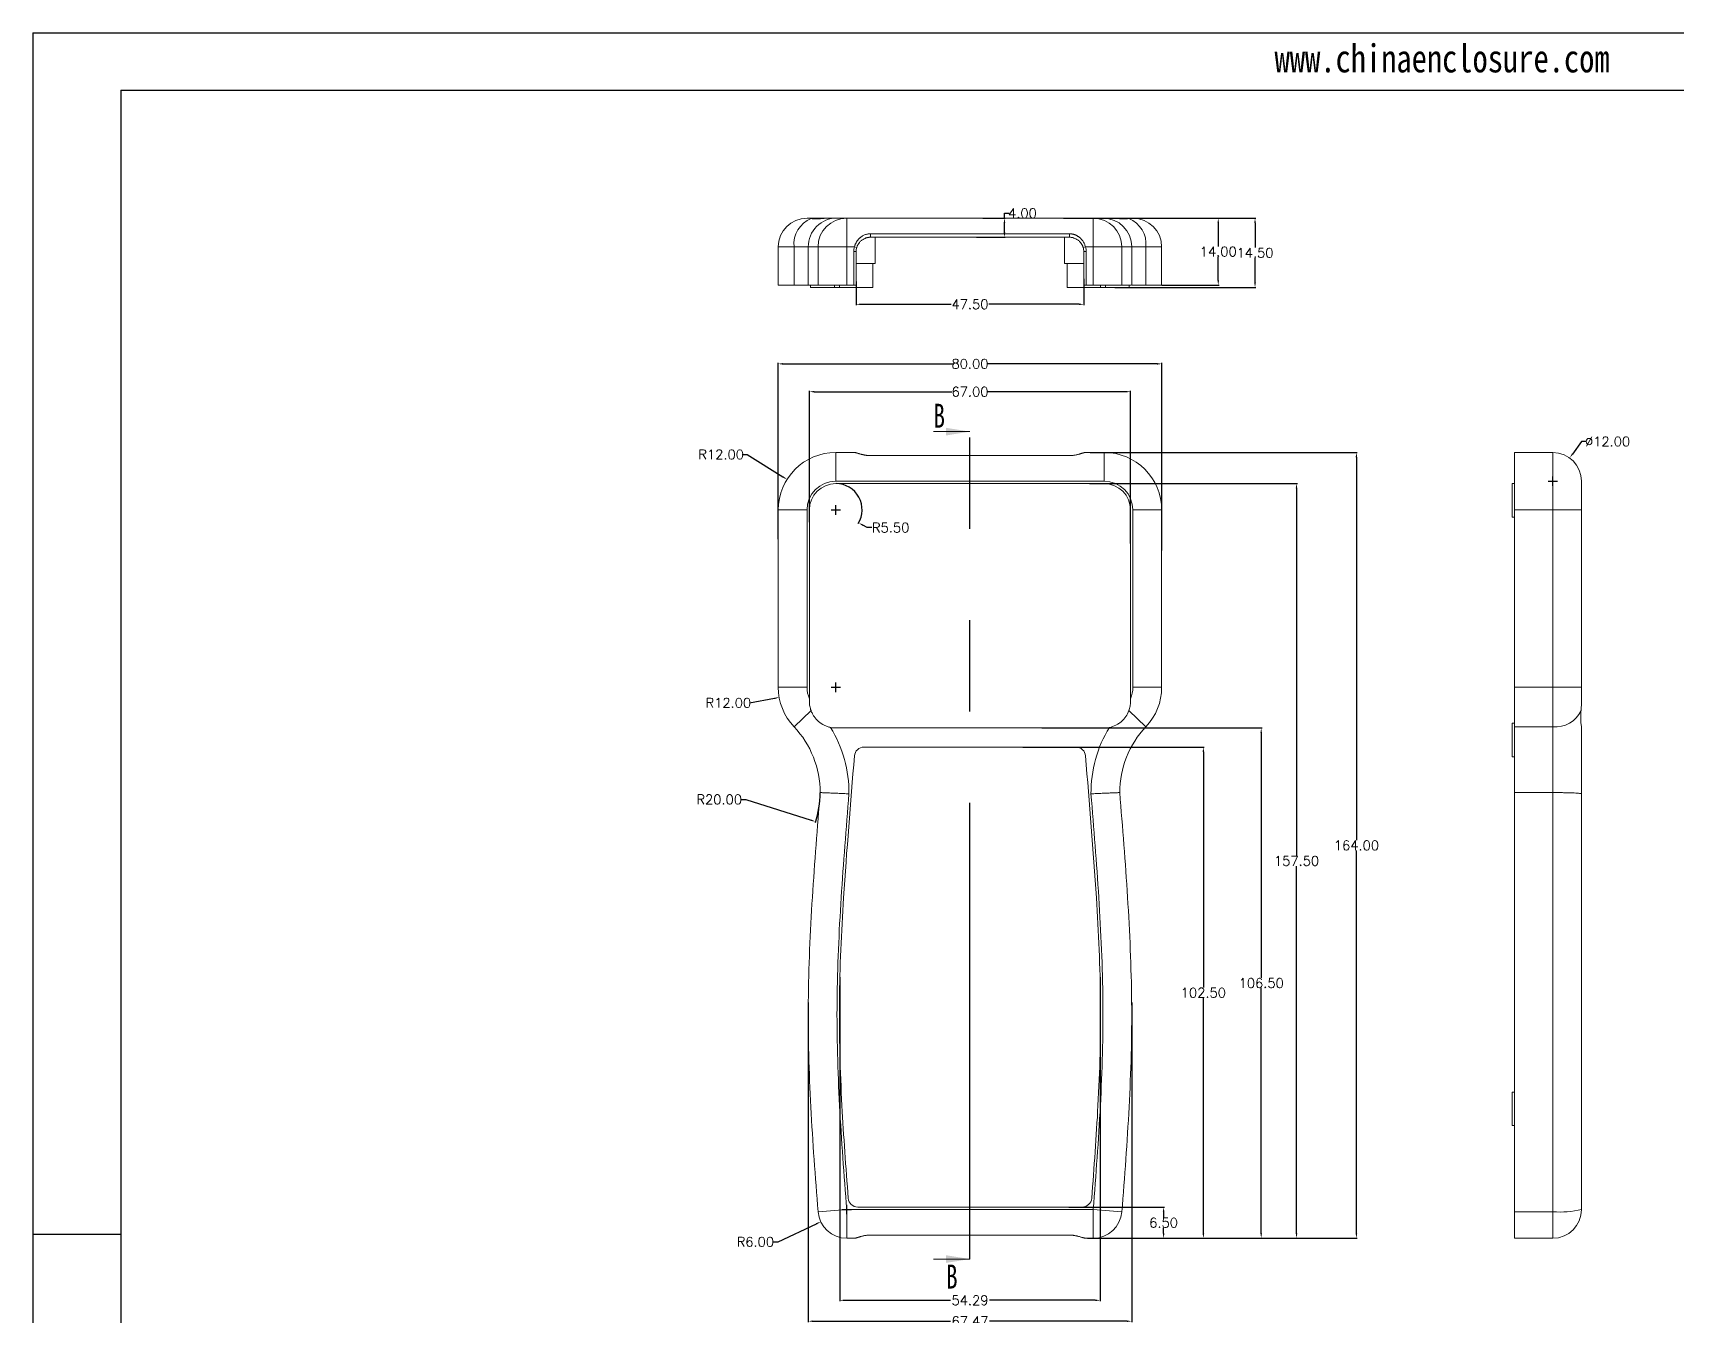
# Model space of a CAD drawing. Header units: inches. Extents: x 1209 to 3085, y 1126 to 1627.
# Drawn here: x 1209.4 to 1552.3, y 1359.7 to 1627.3 of the extents above; entities that cross this region are included whole.
import ezdxf

# ---------------------------------------------------------------- set-up
doc = ezdxf.new("R2010")
doc.units = ezdxf.units.IN
doc.header["$LTSCALE"] = 15
doc.linetypes.add('PHANTOM', pattern=[12.7, 6.35, -1.27, 1.27, -1.27, 1.27, -1.27])
doc.layers.add('文字', color=81, linetype='Continuous')
doc.styles.add('SLDTEXTSTYLE6', font='TXT', dxfattribs={"width": 0.7})
doc.styles.get("Standard").update_dxf_attribs({"font": 'txt', "bigfont": 'gbcbig.shx'})
doc.styles.add('宋体', font='', dxfattribs={"width": 0.8, "height": 3.5})
doc.styles.get('宋体').set_extended_font_data('SimSun')
doc.dimstyles.new('2.5', dxfattribs={"dimtxt": 2, "dimasz": 1, "dimexe": 0.18, "dimexo": 0.0625, "dimgap": 0.09, "dimtad": 0, "dimtih": 1, "dimtoh": 1, "dimzin": 0, "dimdsep": 46, "dimtxsty": 'Standard', "dimcen": 1, "dimadec": 0, "dimazin": 2, "dimtfac": 1, "dimtofl": 0, "dimtmove": 0, "dimatfit": 3, "dimfxl": 1, "dimtolj": 1, "dimtzin": 0, "dimarcsym": 0})

# ---------------------------------------------------------------- blocks, each defined once
blk = doc.blocks.new('*D188')
at = {"color": 0, "lineweight": -2, "transparency": 16777216}
for p, q in [((1364.9, 1521.62), (1364.9, 1558.4)), ((1365.9, 1558.22), (1401.31, 1558.22)), ((1443.9, 1558.22), (1408.49, 1558.22)), ((1444.9, 1519.3), (1444.9, 1558.4))]:
    blk.add_line(p, q, dxfattribs=at)
at = {"color": 0, "transparency": 16777216}
for points in [[(1365.9, 1558.39), (1365.9, 1558.05), (1364.9, 1558.22)], [(1443.9, 1558.39), (1443.9, 1558.05), (1444.9, 1558.22)]]:
    blk.add_solid(points, dxfattribs=at)
at = {"layer": 'Defpoints', "color": 0, "transparency": 16777216}
for p in [(1444.9, 1558.22), (1364.9, 1521.56), (1444.9, 1519.24)]:
    blk.add_point(p, dxfattribs=at)
at = {"color": 0, "transparency": 16777216, "insert": (1404.9, 1558.22), "char_height": 2, "attachment_point": 5}
blk.add_mtext('\\A1;80.00', dxfattribs=at)
blk = doc.blocks.new('*D189')
at = {"color": 0, "lineweight": -2, "transparency": 16777216}
for p, q in [((1371.4, 1525.19), (1371.4, 1552.59)), ((1372.4, 1552.41), (1401.14, 1552.41)), ((1437.4, 1552.41), (1408.65, 1552.41)), ((1438.4, 1520.75), (1438.4, 1552.59))]:
    blk.add_line(p, q, dxfattribs=at)
at = {"color": 0, "transparency": 16777216}
for points in [[(1372.4, 1552.58), (1372.4, 1552.24), (1371.4, 1552.41)], [(1437.4, 1552.58), (1437.4, 1552.24), (1438.4, 1552.41)]]:
    blk.add_solid(points, dxfattribs=at)
at = {"layer": 'Defpoints', "color": 0, "transparency": 16777216}
for p in [(1438.4, 1552.41), (1371.4, 1525.13), (1438.4, 1520.68)]:
    blk.add_point(p, dxfattribs=at)
at = {"color": 0, "transparency": 16777216, "insert": (1404.9, 1552.41), "char_height": 2, "attachment_point": 5}
blk.add_mtext('\\A1;67.00', dxfattribs=at)
blk = doc.blocks.new('*D190')
at = {"color": 0, "lineweight": -2, "transparency": 16777216}
for p, q in [((1371.16, 1424.95), (1371.16, 1358.24)), ((1438.64, 1424.95), (1438.64, 1358.24)), ((1372.16, 1358.42), (1400.81, 1358.42)), ((1437.64, 1358.42), (1408.99, 1358.42))]:
    blk.add_line(p, q, dxfattribs=at)
at = {"color": 0, "transparency": 16777216}
for points in [[(1372.16, 1358.58), (1372.16, 1358.25), (1371.16, 1358.42)], [(1437.64, 1358.58), (1437.64, 1358.25), (1438.64, 1358.42)]]:
    blk.add_solid(points, dxfattribs=at)
at = {"layer": 'Defpoints', "color": 0, "transparency": 16777216}
for p in [(1371.16, 1425.01), (1438.64, 1425.01), (1438.64, 1358.42)]:
    blk.add_point(p, dxfattribs=at)
at = {"color": 0, "transparency": 16777216, "insert": (1404.9, 1358.42), "char_height": 2, "attachment_point": 5}
blk.add_mtext('\\A1;67.47', dxfattribs=at)
blk = doc.blocks.new('*D191')
at = {"color": 0, "lineweight": -2, "transparency": 16777216}
for p, q in [((1377.76, 1430.19), (1377.76, 1362.6)), ((1432.04, 1430.19), (1432.04, 1362.6)), ((1378.76, 1362.78), (1400.81, 1362.78)), ((1431.04, 1362.78), (1408.99, 1362.78))]:
    blk.add_line(p, q, dxfattribs=at)
at = {"color": 0, "transparency": 16777216}
for points in [[(1378.76, 1362.95), (1378.76, 1362.61), (1377.76, 1362.78)], [(1431.04, 1362.95), (1431.04, 1362.61), (1432.04, 1362.78)]]:
    blk.add_solid(points, dxfattribs=at)
at = {"layer": 'Defpoints', "color": 0, "transparency": 16777216}
for p in [(1377.76, 1430.25), (1432.04, 1430.25), (1432.04, 1362.78)]:
    blk.add_point(p, dxfattribs=at)
at = {"color": 0, "transparency": 16777216, "insert": (1404.9, 1362.78), "char_height": 2, "attachment_point": 5}
blk.add_mtext('\\A1;54.29', dxfattribs=at)
blk = doc.blocks.new('*D192')
at = {"color": 0, "lineweight": -2, "transparency": 16777216}
for p, q in [((1425.53, 1382.23), (1445.48, 1382.23)), ((1445.3, 1381.23), (1445.3, 1380.07)), ((1429.87, 1375.73), (1445.48, 1375.73)), ((1445.3, 1376.73), (1445.3, 1377.89))]:
    blk.add_line(p, q, dxfattribs=at)
at = {"color": 0, "transparency": 16777216}
for points in [[(1445.13, 1381.23), (1445.47, 1381.23), (1445.3, 1382.23)], [(1445.13, 1376.73), (1445.47, 1376.73), (1445.3, 1375.73)]]:
    blk.add_solid(points, dxfattribs=at)
at = {"layer": 'Defpoints', "color": 0, "transparency": 16777216}
for p in [(1425.47, 1382.23), (1445.3, 1382.23), (1429.81, 1375.73)]:
    blk.add_point(p, dxfattribs=at)
at = {"color": 0, "transparency": 16777216, "insert": (1445.3, 1378.98), "char_height": 2, "attachment_point": 5}
blk.add_mtext('\\A1;6.50', dxfattribs=at)
blk = doc.blocks.new('*D193')
at = {"color": 0, "lineweight": -2, "transparency": 16777216}
for p, q in [((1415.92, 1478.23), (1453.78, 1478.23)), ((1453.6, 1477.23), (1453.6, 1428.07)), ((1453.6, 1376.73), (1453.6, 1425.89)), ((1429.4, 1375.73), (1453.78, 1375.73))]:
    blk.add_line(p, q, dxfattribs=at)
at = {"color": 0, "transparency": 16777216}
for points in [[(1453.44, 1477.23), (1453.77, 1477.23), (1453.6, 1478.23)], [(1453.44, 1376.73), (1453.77, 1376.73), (1453.6, 1375.73)]]:
    blk.add_solid(points, dxfattribs=at)
at = {"layer": 'Defpoints', "color": 0, "transparency": 16777216}
for p in [(1415.85, 1478.23), (1453.6, 1478.23), (1429.33, 1375.73)]:
    blk.add_point(p, dxfattribs=at)
at = {"color": 0, "transparency": 16777216, "insert": (1453.6, 1426.98), "char_height": 2, "attachment_point": 5}
blk.add_mtext('\\A1;102.50', dxfattribs=at)
blk = doc.blocks.new('*D194')
at = {"color": 0, "lineweight": -2, "transparency": 16777216}
for p, q in [((1419.89, 1482.23), (1465.85, 1482.23)), ((1465.67, 1481.23), (1465.67, 1430.07)), ((1465.67, 1376.73), (1465.67, 1427.89)), ((1429.93, 1375.73), (1465.85, 1375.73))]:
    blk.add_line(p, q, dxfattribs=at)
at = {"color": 0, "transparency": 16777216}
for points in [[(1465.5, 1481.23), (1465.83, 1481.23), (1465.67, 1482.23)], [(1465.5, 1376.73), (1465.83, 1376.73), (1465.67, 1375.73)]]:
    blk.add_solid(points, dxfattribs=at)
at = {"layer": 'Defpoints', "color": 0, "transparency": 16777216}
for p in [(1419.82, 1482.23), (1465.67, 1482.23), (1429.87, 1375.73)]:
    blk.add_point(p, dxfattribs=at)
at = {"color": 0, "transparency": 16777216, "insert": (1465.67, 1428.98), "char_height": 2, "attachment_point": 5}
blk.add_mtext('\\A1;106.50', dxfattribs=at)
blk = doc.blocks.new('*D195')
at = {"color": 0, "lineweight": -2, "transparency": 16777216}
for p, q in [((1429.87, 1533.23), (1473.22, 1533.23)), ((1473.04, 1532.23), (1473.04, 1455.57)), ((1473.04, 1376.73), (1473.04, 1453.39)), ((1429.87, 1375.73), (1473.22, 1375.73))]:
    blk.add_line(p, q, dxfattribs=at)
at = {"color": 0, "transparency": 16777216}
for points in [[(1472.87, 1532.23), (1473.2, 1532.23), (1473.04, 1533.23)], [(1472.87, 1376.73), (1473.2, 1376.73), (1473.04, 1375.73)]]:
    blk.add_solid(points, dxfattribs=at)
at = {"layer": 'Defpoints', "color": 0, "transparency": 16777216}
for p in [(1429.81, 1533.23), (1473.04, 1533.23), (1429.81, 1375.73)]:
    blk.add_point(p, dxfattribs=at)
at = {"color": 0, "transparency": 16777216, "insert": (1473.04, 1454.48), "char_height": 2, "attachment_point": 5}
blk.add_mtext('\\A1;157.50', dxfattribs=at)
blk = doc.blocks.new('*D196')
at = {"color": 0, "lineweight": -2, "transparency": 16777216}
for p, q in [((1429.99, 1539.73), (1485.72, 1539.73)), ((1485.54, 1538.73), (1485.54, 1458.82)), ((1485.54, 1376.73), (1485.54, 1456.64)), ((1429.99, 1375.73), (1485.72, 1375.73))]:
    blk.add_line(p, q, dxfattribs=at)
at = {"color": 0, "transparency": 16777216}
for points in [[(1485.37, 1538.73), (1485.7, 1538.73), (1485.54, 1539.73)], [(1485.37, 1376.73), (1485.7, 1376.73), (1485.54, 1375.73)]]:
    blk.add_solid(points, dxfattribs=at)
at = {"layer": 'Defpoints', "color": 0, "transparency": 16777216}
for p in [(1429.93, 1539.73), (1485.54, 1539.73), (1429.93, 1375.73)]:
    blk.add_point(p, dxfattribs=at)
at = {"color": 0, "transparency": 16777216, "insert": (1485.54, 1457.73), "char_height": 2, "attachment_point": 5}
blk.add_mtext('\\A1;164.00', dxfattribs=at)
blk = doc.blocks.new('*D197')
at = {"color": 0, "lineweight": -2, "transparency": 16777216}
for p, q in [((1532.52, 1542.01), (1530.63, 1539.4)), ((1533.52, 1542.01), (1532.52, 1542.01)), ((1525.52, 1533.73), (1527.52, 1533.73)), ((1526.52, 1532.73), (1526.52, 1534.73))]:
    blk.add_line(p, q, dxfattribs=at)
at = {"color": 0, "transparency": 16777216}
blk.add_solid([(1530.49, 1539.5), (1530.76, 1539.3), (1530.04, 1538.59)], dxfattribs=at)
at = {"layer": 'Defpoints', "color": 0, "transparency": 16777216}
for p in [(1530.04, 1538.59), (1523, 1528.87)]:
    blk.add_point(p, dxfattribs=at)
at = {"color": 0, "transparency": 16777216, "insert": (1537.94, 1542.01), "char_height": 2, "attachment_point": 5}
blk.add_mtext('\\A1;∅12.00', dxfattribs=at)
blk = doc.blocks.new('*D198')
at = {"color": 0, "lineweight": -2, "transparency": 16777216}
for p, q in [((1357.39, 1539.31), (1358.39, 1539.31)), ((1358.39, 1539.31), (1365.88, 1534.63)), ((1375.9, 1527.73), (1377.9, 1527.73)), ((1376.9, 1526.73), (1376.9, 1528.73))]:
    blk.add_line(p, q, dxfattribs=at)
at = {"color": 0, "transparency": 16777216}
blk.add_solid([(1365.97, 1534.77), (1365.79, 1534.49), (1366.73, 1534.1)], dxfattribs=at)
at = {"layer": 'Defpoints', "color": 0, "transparency": 16777216}
for p in [(1366.73, 1534.1), (1376.9, 1527.73)]:
    blk.add_point(p, dxfattribs=at)
at = {"color": 0, "transparency": 16777216, "insert": (1352.97, 1539.31), "char_height": 2, "attachment_point": 5}
blk.add_mtext('\\A1;R12.00', dxfattribs=at)
blk = doc.blocks.new('*D199')
at = {"color": 0, "lineweight": -2, "transparency": 16777216}
for p, q in [((1376.9, 1489.73), (1376.9, 1491.73)), ((1358.91, 1487.48), (1364.11, 1488.42)), ((1375.9, 1490.73), (1377.9, 1490.73))]:
    blk.add_line(p, q, dxfattribs=at)
at = {"color": 0, "transparency": 16777216}
blk.add_solid([(1364.08, 1488.58), (1364.13, 1488.26), (1365.09, 1488.6)], dxfattribs=at)
at = {"layer": 'Defpoints', "color": 0, "transparency": 16777216}
for p in [(1365.09, 1488.6), (1376.9, 1490.73)]:
    blk.add_point(p, dxfattribs=at)
at = {"color": 0, "transparency": 16777216, "insert": (1354.48, 1487.48), "char_height": 2, "attachment_point": 5}
blk.add_mtext('\\A1;R12.00', dxfattribs=at)
blk = doc.blocks.new('*D200')
at = {"color": 0, "lineweight": -2, "transparency": 16777216}
for p, q in [((1375.9, 1527.73), (1377.9, 1527.73)), ((1376.9, 1526.73), (1376.9, 1528.73)), ((1383.43, 1524.04), (1382.56, 1524.53)), ((1384.43, 1524.04), (1383.43, 1524.04))]:
    blk.add_line(p, q, dxfattribs=at)
blk.add_arc((1376.9, 1527.73), 5.5, 328.6635, 89.3489, dxfattribs=at)
at = {"color": 0, "transparency": 16777216}
blk.add_solid([(1382.64, 1524.68), (1382.48, 1524.39), (1381.69, 1525.03)], dxfattribs=at)
at = {"layer": 'Defpoints', "color": 0, "transparency": 16777216}
for p in [(1376.9, 1527.73), (1381.69, 1525.03)]:
    blk.add_point(p, dxfattribs=at)
at = {"color": 0, "transparency": 16777216, "insert": (1388.35, 1524.04), "char_height": 2, "attachment_point": 5}
blk.add_mtext('\\A1;R5.50', dxfattribs=at)
blk = doc.blocks.new('*D201')
at = {"color": 0, "lineweight": -2, "transparency": 16777216}
for p, q in [((1357.16, 1467.31), (1358.16, 1467.31)), ((1358.16, 1467.31), (1371.75, 1462.98))]:
    blk.add_line(p, q, dxfattribs=at)
blk.add_arc((1353.65, 1468.74), 20, 341.8353, 359.821, dxfattribs=at)
at = {"color": 0, "transparency": 16777216}
blk.add_solid([(1371.8, 1463.14), (1371.7, 1462.82), (1372.71, 1462.68)], dxfattribs=at)
at = {"layer": 'Defpoints', "color": 0, "transparency": 16777216}
for p in [(1353.65, 1468.74), (1372.71, 1462.68)]:
    blk.add_point(p, dxfattribs=at)
at = {"color": 0, "transparency": 16777216, "insert": (1352.57, 1467.31), "char_height": 2, "attachment_point": 5}
blk.add_mtext('\\A1;R20.00', dxfattribs=at)
blk = doc.blocks.new('*D202')
at = {"color": 0, "lineweight": -2, "transparency": 16777216}
for p, q in [((1379.19, 1380.73), (1379.19, 1382.73)), ((1364.88, 1374.99), (1372.85, 1378.75)), ((1378.19, 1381.73), (1380.19, 1381.73)), ((1363.88, 1374.99), (1364.88, 1374.99))]:
    blk.add_line(p, q, dxfattribs=at)
at = {"color": 0, "transparency": 16777216}
blk.add_solid([(1372.78, 1378.9), (1372.92, 1378.6), (1373.76, 1379.17)], dxfattribs=at)
at = {"layer": 'Defpoints', "color": 0, "transparency": 16777216}
for p in [(1373.76, 1379.17), (1379.19, 1381.73)]:
    blk.add_point(p, dxfattribs=at)
at = {"color": 0, "transparency": 16777216, "insert": (1360.12, 1374.99), "char_height": 2, "attachment_point": 5}
blk.add_mtext('\\A1;R6.00', dxfattribs=at)
blk = doc.blocks.new('*D203')
at = {"color": 0, "lineweight": -2, "transparency": 16777216}
for p, q in [((1407.56, 1588.64), (1412.27, 1588.64)), ((1412.09, 1588.64), (1412.09, 1589.64)), ((1412.09, 1589.64), (1413.09, 1589.64)), ((1412.09, 1585.64), (1412.09, 1587.64)), ((1406.25, 1584.64), (1412.27, 1584.64))]:
    blk.add_line(p, q, dxfattribs=at)
at = {"color": 0, "transparency": 16777216}
for points in [[(1411.93, 1587.64), (1412.26, 1587.64), (1412.09, 1588.64)], [(1411.93, 1585.64), (1412.26, 1585.64), (1412.09, 1584.64)]]:
    blk.add_solid(points, dxfattribs=at)
at = {"layer": 'Defpoints', "color": 0, "transparency": 16777216}
for p in [(1407.5, 1588.64), (1412.09, 1588.64), (1406.18, 1584.64)]:
    blk.add_point(p, dxfattribs=at)
at = {"color": 0, "transparency": 16777216, "insert": (1415.85, 1589.64), "char_height": 2, "attachment_point": 5}
blk.add_mtext('\\A1;4.00', dxfattribs=at)
blk = doc.blocks.new('*D204')
at = {"color": 0, "lineweight": -2, "transparency": 16777216}
for p, q in [((1381.15, 1575.44), (1381.15, 1570.47)), ((1428.65, 1575.97), (1428.65, 1570.47)), ((1382.15, 1570.65), (1400.97, 1570.65)), ((1427.65, 1570.65), (1408.82, 1570.65))]:
    blk.add_line(p, q, dxfattribs=at)
at = {"color": 0, "transparency": 16777216}
for points in [[(1382.15, 1570.81), (1382.15, 1570.48), (1381.15, 1570.65)], [(1427.65, 1570.81), (1427.65, 1570.48), (1428.65, 1570.65)]]:
    blk.add_solid(points, dxfattribs=at)
at = {"layer": 'Defpoints', "color": 0, "transparency": 16777216}
for p in [(1381.15, 1575.5), (1428.65, 1576.03), (1428.65, 1570.65)]:
    blk.add_point(p, dxfattribs=at)
at = {"color": 0, "transparency": 16777216, "insert": (1404.9, 1570.65), "char_height": 2, "attachment_point": 5}
blk.add_mtext('\\A1;47.50', dxfattribs=at)
blk = doc.blocks.new('*D206')
at = {"color": 0, "lineweight": -2, "transparency": 16777216}
for p, q in [((1424.44, 1588.64), (1456.89, 1588.64)), ((1456.71, 1587.64), (1456.71, 1582.73)), ((1456.71, 1575.64), (1456.71, 1580.55)), ((1444.96, 1574.64), (1456.89, 1574.64))]:
    blk.add_line(p, q, dxfattribs=at)
at = {"color": 0, "transparency": 16777216}
for points in [[(1456.54, 1587.64), (1456.87, 1587.64), (1456.71, 1588.64)], [(1456.54, 1575.64), (1456.87, 1575.64), (1456.71, 1574.64)]]:
    blk.add_solid(points, dxfattribs=at)
at = {"layer": 'Defpoints', "color": 0, "transparency": 16777216}
for p in [(1424.38, 1588.64), (1456.71, 1588.64), (1444.9, 1574.64)]:
    blk.add_point(p, dxfattribs=at)
at = {"color": 0, "transparency": 16777216, "insert": (1456.71, 1581.64), "char_height": 2, "attachment_point": 5}
blk.add_mtext('\\A1;14.00', dxfattribs=at)
blk = doc.blocks.new('*D207')
at = {"color": 0, "lineweight": -2, "transparency": 16777216}
for p, q in [((1428.19, 1588.64), (1464.56, 1588.64)), ((1464.38, 1587.64), (1464.38, 1582.48)), ((1464.38, 1575.14), (1464.38, 1580.3)), ((1435.13, 1574.14), (1464.56, 1574.14))]:
    blk.add_line(p, q, dxfattribs=at)
at = {"color": 0, "transparency": 16777216}
for points in [[(1464.21, 1587.64), (1464.55, 1587.64), (1464.38, 1588.64)], [(1464.21, 1575.14), (1464.55, 1575.14), (1464.38, 1574.14)]]:
    blk.add_solid(points, dxfattribs=at)
at = {"layer": 'Defpoints', "color": 0, "transparency": 16777216}
for p in [(1428.12, 1588.64), (1464.38, 1588.64), (1435.07, 1574.14)]:
    blk.add_point(p, dxfattribs=at)
at = {"color": 0, "transparency": 16777216, "insert": (1464.38, 1581.39), "char_height": 2, "attachment_point": 5}
blk.add_mtext('\\A1;14.50', dxfattribs=at)

msp = doc.modelspace()

# ---------------------------------------------------------------- linework, layer by layer
for p, q in [((1209.355, 1627.302), (1918.824, 1627.302)), ((1209.355, 1627.302), (1209.355, 1125.657)), ((1227.713, 1615.358), (1906.881, 1615.358)), ((1227.713, 1615.358), (1227.713, 1137.601)), ((1227.713, 1376.479), (1209.355, 1376.479))]:
    msp.add_line(p, q)
at = {"color": 7, "linetype": 'Continuous', "lineweight": 15}
for p, q in [((1370.898, 1588.643), (1371.398, 1588.643)), ((1371.398, 1588.643), (1371.398, 1588.637)), ((1375.81, 1588.643), (1371.398, 1588.643)), ((1375.81, 1588.643), (1377.11, 1588.643)), ((1379.186, 1588.643), (1379.186, 1582.643)), ((1379.186, 1588.643), (1430.61, 1588.643)), ((1430.61, 1588.643), (1430.61, 1582.643)), ((1432.767, 1588.643), (1433.986, 1588.643)), ((1438.398, 1588.643), (1433.989, 1588.643)), ((1438.398, 1588.643), (1438.898, 1588.643)), ((1438.398, 1588.637), (1438.398, 1588.643)), ((1384.148, 1585.37), (1425.648, 1585.37)), ((1384.148, 1584.643), (1384.148, 1585.37)), ((1425.648, 1584.643), (1384.148, 1584.643)), ((1385.148, 1579.143), (1385.148, 1584.643)), ((1424.648, 1584.643), (1424.648, 1579.143)), ((1425.648, 1584.643), (1425.648, 1585.37)), ((1364.898, 1582.643), (1364.898, 1574.643)), ((1368.179, 1582.643), (1364.898, 1582.643)), ((1368.179, 1582.643), (1368.179, 1574.643)), ((1371.148, 1582.643), (1371.148, 1574.643)), ((1371.204, 1582.643), (1371.199, 1582.643)), ((1373.205, 1582.643), (1373.205, 1574.643)), ((1379.186, 1582.643), (1373.205, 1582.643)), ((1380.794, 1582.643), (1379.186, 1582.643)), ((1379.186, 1582.643), (1379.186, 1574.643)), ((1381.148, 1581.643), (1380.648, 1581.643)), ((1380.648, 1574.643), (1380.648, 1581.643)), ((1381.273, 1582.5), (1380.794, 1582.643)), ((1381.148, 1581.643), (1381.148, 1574.643)), ((1428.523, 1582.5), (1429.002, 1582.643)), ((1428.648, 1581.643), (1429.148, 1581.643)), ((1428.648, 1574.643), (1428.648, 1581.643)), ((1430.61, 1582.643), (1429.002, 1582.643)), ((1429.148, 1581.643), (1429.148, 1574.643)), ((1430.61, 1582.643), (1430.61, 1574.643)), ((1436.592, 1582.643), (1430.61, 1582.643)), ((1436.592, 1582.643), (1436.592, 1574.643)), ((1438.597, 1582.643), (1438.592, 1582.643)), ((1438.648, 1574.643), (1438.648, 1582.643)), ((1441.617, 1582.643), (1441.617, 1574.643)), ((1444.898, 1582.643), (1441.617, 1582.643)), ((1444.898, 1582.643), (1444.898, 1574.643)), ((1381.148, 1579.143), (1385.148, 1579.143)), ((1384.648, 1574.143), (1384.648, 1579.143)), ((1428.648, 1579.143), (1424.648, 1579.143)), ((1425.148, 1579.143), (1425.148, 1574.143)), ((1364.898, 1574.643), (1368.179, 1574.643)), ((1368.179, 1574.643), (1371.07, 1574.643)), ((1371.648, 1574.643), (1371.648, 1574.143)), ((1371.648, 1574.143), (1376.648, 1574.143)), ((1373.205, 1574.643), (1379.186, 1574.643)), ((1376.648, 1574.643), (1376.648, 1574.143)), ((1376.648, 1574.143), (1377.648, 1574.143)), ((1377.648, 1574.643), (1377.648, 1574.143)), ((1377.648, 1574.143), (1384.648, 1574.143)), ((1379.186, 1574.643), (1380.648, 1574.643)), ((1381.148, 1574.643), (1380.648, 1574.643)), ((1432.148, 1574.143), (1425.148, 1574.143)), ((1429.148, 1574.643), (1428.648, 1574.643)), ((1429.148, 1574.643), (1430.61, 1574.643)), ((1430.61, 1574.643), (1436.592, 1574.643)), ((1432.148, 1574.143), (1432.148, 1574.643)), ((1433.148, 1574.143), (1432.148, 1574.143)), ((1433.148, 1574.143), (1433.148, 1574.643)), ((1438.148, 1574.143), (1433.148, 1574.143)), ((1438.148, 1574.143), (1438.148, 1574.643)), ((1438.759, 1574.643), (1441.617, 1574.643)), ((1441.617, 1574.643), (1444.898, 1574.643)), ((1376.898, 1539.73), (1376.898, 1533.73)), ((1376.898, 1539.73), (1380.794, 1539.73)), ((1429.002, 1539.73), (1432.898, 1539.73)), ((1432.898, 1539.73), (1432.898, 1533.73)), ((1526.519, 1539.73), (1518.519, 1539.73)), ((1518.519, 1539.73), (1518.519, 1527.73)), ((1526.519, 1527.73), (1526.519, 1539.73)), ((1425.648, 1539.075), (1384.148, 1539.075)), ((1432.898, 1533.73), (1376.898, 1533.73)), ((1432.898, 1533.23), (1376.898, 1533.23)), ((1518.519, 1533.23), (1518.019, 1533.23)), ((1518.019, 1533.23), (1518.019, 1526.23)), ((1532.519, 1533.73), (1532.519, 1527.73)), ((1364.898, 1527.73), (1370.898, 1527.73)), ((1364.898, 1490.73), (1364.898, 1527.73)), ((1370.898, 1527.73), (1370.898, 1490.73)), ((1371.398, 1527.73), (1371.398, 1488.332)), ((1438.398, 1488.332), (1438.398, 1527.73)), ((1444.898, 1527.73), (1438.898, 1527.73)), ((1438.898, 1490.73), (1438.898, 1527.73)), ((1444.898, 1527.73), (1444.898, 1490.73)), ((1518.019, 1526.23), (1518.519, 1526.23)), ((1526.519, 1527.73), (1518.519, 1527.73)), ((1518.519, 1527.73), (1518.519, 1490.73)), ((1526.519, 1527.73), (1532.519, 1527.73)), ((1526.519, 1490.73), (1526.519, 1527.73)), ((1532.519, 1527.73), (1532.519, 1490.73)), ((1370.898, 1490.73), (1364.898, 1490.73)), ((1444.898, 1490.73), (1438.898, 1490.73)), ((1518.519, 1490.73), (1518.519, 1482.485)), ((1526.519, 1490.73), (1518.519, 1490.73)), ((1526.519, 1482.485), (1526.519, 1490.73)), ((1532.519, 1490.73), (1526.519, 1490.73)), ((1532.519, 1488.332), (1532.513, 1487.73)), ((1532.519, 1490.73), (1532.519, 1488.332)), ((1371.732, 1485.844), (1368.179, 1482.485)), ((1441.617, 1482.485), (1438.065, 1485.844)), ((1376.898, 1482.23), (1432.898, 1482.23)), ((1518.519, 1483.23), (1518.019, 1483.23)), ((1518.019, 1483.23), (1518.019, 1476.23)), ((1526.519, 1482.485), (1518.519, 1482.485)), ((1518.519, 1482.485), (1518.519, 1468.743)), ((1526.519, 1468.743), (1526.519, 1482.485)), ((1532.519, 1482.339), (1532.519, 1468.486)), ((1427.024, 1478.23), (1382.772, 1478.23)), ((1518.019, 1476.23), (1518.519, 1476.23)), ((1526.519, 1468.743), (1518.519, 1468.743)), ((1518.519, 1468.639), (1518.519, 1468.743)), ((1518.519, 1406.23), (1518.019, 1406.23)), ((1518.019, 1406.23), (1518.019, 1399.23)), ((1518.019, 1399.23), (1518.519, 1399.23)), ((1381.496, 1382.23), (1428.3, 1382.23)), ((1379.186, 1381.73), (1373.205, 1381.255)), ((1379.186, 1381.73), (1430.61, 1381.73)), ((1379.186, 1381.73), (1379.186, 1375.73)), ((1430.61, 1381.73), (1436.592, 1381.255)), ((1430.61, 1381.73), (1430.61, 1375.73)), ((1526.519, 1381.255), (1518.519, 1381.255)), ((1518.519, 1381.255), (1518.519, 1375.73)), ((1526.519, 1375.73), (1526.519, 1381.255)), ((1380.794, 1375.73), (1379.186, 1375.73)), ((1384.148, 1376.386), (1425.648, 1376.386)), ((1430.61, 1375.73), (1429.002, 1375.73)), ((1526.519, 1375.73), (1518.519, 1375.73))]:
    msp.add_line(p, q, dxfattribs=at)
at = {"color": 8, "linetype": 'Continuous', "lineweight": 15}
for p, q in [((1371.062, 1582.643), (1368.179, 1582.643)), ((1441.617, 1582.643), (1438.648, 1582.643))]:
    msp.add_line(p, q, dxfattribs=at)
at = {"color": 7, "linetype": 'Continuous', "lineweight": 0}
for p, q in [((1397.298, 1544.075), (1404.898, 1544.075)), ((1397.298, 1371.386), (1404.898, 1371.386))]:
    msp.add_line(p, q, dxfattribs=at)
at = {"color": 1, "linetype": 'PHANTOM', "lineweight": 30}
msp.add_line((1404.898, 1371.386), (1404.898, 1544.075), dxfattribs=at)
at = {"color": 7, "linetype": 'Continuous', "lineweight": 15}
for centre, radius, start, end in [((1370.898, 1582.643), 6, 90, 180), ((1373.961, 1583.178), 5.806, 112.57898, 185.28728), ((1377.15, 1582.643), 6, 89.95513, 180.06412), ((1379.196, 1582.652), 5.991, 90.09403, 180.08571), ((1430.601, 1582.652), 5.991, 359.91429, 89.90597), ((1432.646, 1582.643), 6, 0.06221, 90.04427), ((1435.835, 1583.178), 5.806, 354.71272, 67.42102), ((1438.898, 1582.643), 6, 0, 90), ((1384.148, 1581.643), 3.5, 163.39845, 180), ((1384.148, 1581.643), 3, 163.39845, 180), ((1425.648, 1581.643), 3, 0, 16.60155), ((1425.648, 1581.643), 3.5, 0, 16.60155), ((1376.898, 1527.73), 12, 90, 180), ((1432.898, 1527.73), 12, 0, 90), ((1526.519, 1533.73), 6, 0, 90), ((1376.898, 1527.73), 6, 90, 180), ((1376.898, 1527.73), 5.5, 90, 180), ((1432.898, 1527.73), 6, 0, 90), ((1432.898, 1527.73), 5.5, 0, 90), ((1376.898, 1490.73), 12, 180, 223.40101), ((1376.898, 1490.73), 6, 180, 203.55646), ((1432.898, 1490.73), 6, 336.44354, 0), ((1432.898, 1490.73), 12, 316.59899, 0), ((1527.117, 1488.289), 5.835, 264.1163, 335.2273), ((1353.648, 1468.743), 20, 0, 43.40101), ((1353.648, 1468.743), 26, 359.43298, 31.52831), ((1376.898, 1487.73), 5.5, 258.58985, 270), ((1456.148, 1468.743), 26, 148.47169, 180.56702), ((1432.898, 1487.73), 5.5, 270, 281.41015), ((1456.148, 1468.743), 20, 136.59899, 180), ((1382.772, 1476.23), 2, 90, 175.53554), ((1427.024, 1476.23), 2, 4.46446, 90), ((1381.496, 1384.23), 2, 184.48023, 270), ((1428.3, 1384.23), 2, 270, 355.51977), ((1379.186, 1381.73), 6, 184.54524, 270), ((1430.61, 1381.73), 6, 270, 355.45476), ((1527.949, 1401.312), 20.109, 265.92378, 283.13802), ((1526.519, 1381.73), 6, 270, 0)]:
    msp.add_arc(centre, radius, start, end, dxfattribs=at)
for points, knots in [([(1371.398, 1588.637), (1371.437, 1588.618), (1371.485, 1588.594), (1371.695, 1588.547), (1371.732, 1588.539)], [0, 0, 0, 0, 0.82402743, 1, 1, 1, 1]), ([(1371.732, 1588.539), (1371.867, 1588.514), (1372.121, 1588.469), (1372.688, 1588.449), (1373.541, 1588.487), (1374.608, 1588.61), (1375.496, 1588.634), (1375.81, 1588.643)], [0, 0, 0, 0, 0.1842692, 0.345111, 0.5109097, 0.8269284, 1, 1, 1, 1]), ([(1377.203, 1588.643), (1377.202, 1588.643), (1377.197, 1588.643), (1377.622, 1588.643), (1378.309, 1588.643), (1378.894, 1588.643), (1379.186, 1588.643)], [0, 0, 0, 0, 0.14658083, 0.43126246, 0.71559748, 1, 1, 1, 1]), ([(1430.61, 1588.643), (1430.903, 1588.643), (1431.487, 1588.643), (1432.174, 1588.643), (1432.599, 1588.643), (1432.594, 1588.643), (1432.593, 1588.643)], [0, 0, 0, 0, 0.2843465, 0.5687375, 0.8531077, 1, 1, 1, 1]), ([(1433.986, 1588.643), (1434.19, 1588.639), (1434.947, 1588.626), (1435.927, 1588.519), (1436.828, 1588.457), (1437.544, 1588.452), (1437.869, 1588.506), (1438.065, 1588.539)], [0, 0, 0, 0, 0.1117115, 0.4160163, 0.5785712, 0.7461558, 1, 1, 1, 1]), ([(1438.065, 1588.539), (1438.1, 1588.547), (1438.311, 1588.594), (1438.358, 1588.617), (1438.398, 1588.637)], [0, 0, 0, 0, 0.16802247, 1, 1, 1, 1]), ([(1380.794, 1582.643), (1380.811, 1582.703), (1380.845, 1582.824), (1380.905, 1583), (1380.972, 1583.172), (1381.047, 1583.339), (1381.13, 1583.501), (1381.219, 1583.658), (1381.317, 1583.81), (1381.421, 1583.957), (1381.534, 1584.099), (1381.653, 1584.235), (1381.78, 1584.366), (1381.915, 1584.492), (1382.098, 1584.648), (1382.331, 1584.821), (1382.619, 1584.996), (1382.913, 1585.137), (1383.214, 1585.245), (1383.52, 1585.319), (1383.832, 1585.365), (1384.043, 1585.368), (1384.148, 1585.37)], [0, 0, 0, 0, 0.0400673, 0.0797025, 0.1189875, 0.1580067, 0.196846, 0.2355925, 0.2743341, 0.3131586, 0.3521532, 0.3914041, 0.4309957, 0.4710104, 0.5115278, 0.5876969, 0.6605522, 0.7307381, 0.798975, 0.8660459, 0.9327753, 1, 1, 1, 1]), ([(1384.148, 1584.643), (1384.099, 1584.642), (1383.998, 1584.641), (1383.845, 1584.629), (1383.688, 1584.609), (1383.526, 1584.579), (1383.362, 1584.54), (1383.124, 1584.468), (1382.775, 1584.324), (1382.343, 1584.061), (1381.969, 1583.723), (1381.715, 1583.408), (1381.552, 1583.153), (1381.437, 1582.934), (1381.343, 1582.717), (1381.296, 1582.571), (1381.273, 1582.5)], [0, 0, 0, 0, 0.0379912, 0.0773676, 0.1181751, 0.1604546, 0.204243, 0.2495735, 0.3543268, 0.5000159, 0.6471343, 0.7505029, 0.8180305, 0.882042, 0.942653, 1, 1, 1, 1]), ([(1425.648, 1585.37), (1425.705, 1585.37), (1425.819, 1585.369), (1425.988, 1585.357), (1426.156, 1585.337), (1426.322, 1585.307), (1426.487, 1585.268), (1426.649, 1585.22), (1426.811, 1585.162), (1426.97, 1585.095), (1427.128, 1585.018), (1427.284, 1584.932), (1427.438, 1584.835), (1427.59, 1584.728), (1427.78, 1584.581), (1427.998, 1584.388), (1428.231, 1584.142), (1428.438, 1583.877), (1428.619, 1583.594), (1428.774, 1583.293), (1428.905, 1582.976), (1428.97, 1582.754), (1429.002, 1582.643)], [0, 0, 0, 0, 0.036313, 0.0723721, 0.1083068, 0.1442483, 0.1803273, 0.2166733, 0.253413, 0.2906688, 0.3285583, 0.3671933, 0.4066793, 0.4471151, 0.4885925, 0.5633924, 0.6367043, 0.7090588, 0.7810076, 0.8531118, 0.9259288, 1, 1, 1, 1]), ([(1428.523, 1582.5), (1428.508, 1582.547), (1428.478, 1582.643), (1428.423, 1582.786), (1428.359, 1582.931), (1428.285, 1583.077), (1428.2, 1583.223), (1428.064, 1583.43), (1427.827, 1583.723), (1427.453, 1584.061), (1427.022, 1584.324), (1426.647, 1584.478), (1426.355, 1584.562), (1426.111, 1584.61), (1425.876, 1584.638), (1425.723, 1584.641), (1425.648, 1584.643)], [0, 0, 0, 0, 0.03787576, 0.07718523, 0.11797226, 0.1602761, 0.20413191, 0.24957126, 0.35292345, 0.50006918, 0.64571737, 0.75048596, 0.81786579, 0.88182692, 0.94249085, 1, 1, 1, 1]), ([(1371.188, 1574.643), (1371.176, 1574.643), (1371.101, 1574.643), (1371.476, 1574.643), (1372.198, 1574.643), (1372.869, 1574.643), (1373.205, 1574.643)], [0, 0, 0, 0, 0.0605887, 0.3733427, 0.6864898, 1, 1, 1, 1]), ([(1436.592, 1574.643), (1436.912, 1574.643), (1437.552, 1574.643), (1438.266, 1574.643), (1438.665, 1574.643), (1438.607, 1574.643), (1438.592, 1574.643)], [0, 0, 0, 0, 0.2992647, 0.5982058, 0.896779, 1, 1, 1, 1]), ([(1384.148, 1539.075), (1384.091, 1539.075), (1383.978, 1539.075), (1383.808, 1539.081), (1383.64, 1539.092), (1383.474, 1539.106), (1383.31, 1539.126), (1383.147, 1539.149), (1382.986, 1539.176), (1382.826, 1539.207), (1382.669, 1539.24), (1382.513, 1539.277), (1382.358, 1539.316), (1382.206, 1539.357), (1382.016, 1539.409), (1381.798, 1539.472), (1381.565, 1539.542), (1381.358, 1539.604), (1381.177, 1539.657), (1381.022, 1539.697), (1380.891, 1539.725), (1380.827, 1539.728), (1380.794, 1539.73)], [0, 0, 0, 0, 0.036313, 0.0723721, 0.1083068, 0.1442483, 0.1803273, 0.2166733, 0.253413, 0.2906688, 0.3285583, 0.3671933, 0.4066793, 0.4471151, 0.4885925, 0.5633924, 0.6367043, 0.7090588, 0.7810076, 0.8531118, 0.9259288, 1, 1, 1, 1]), ([(1429.002, 1539.73), (1428.985, 1539.73), (1428.952, 1539.729), (1428.891, 1539.72), (1428.824, 1539.708), (1428.749, 1539.69), (1428.667, 1539.669), (1428.577, 1539.644), (1428.48, 1539.616), (1428.375, 1539.585), (1428.263, 1539.552), (1428.143, 1539.516), (1428.016, 1539.478), (1427.881, 1539.439), (1427.698, 1539.386), (1427.465, 1539.322), (1427.177, 1539.25), (1426.883, 1539.188), (1426.583, 1539.137), (1426.276, 1539.1), (1425.964, 1539.077), (1425.754, 1539.076), (1425.648, 1539.075)], [0, 0, 0, 0, 0.0400673, 0.0797025, 0.1189875, 0.1580067, 0.196846, 0.2355925, 0.2743341, 0.3131586, 0.3521532, 0.3914041, 0.4309957, 0.4710104, 0.5115278, 0.5876969, 0.6605522, 0.7307381, 0.798975, 0.8660459, 0.9327753, 1, 1, 1, 1]), ([(1371.398, 1487.73), (1371.398, 1487.407), (1371.426, 1487.088), (1371.538, 1486.458), (1371.622, 1486.144), (1371.732, 1485.844)], [0, 0, 0, 0, 0.5, 0.5, 1, 1, 1, 1]), ([(1371.732, 1485.844), (1371.811, 1485.626), (1371.905, 1485.412), (1372.12, 1484.996), (1372.243, 1484.792), (1372.643, 1484.214), (1372.955, 1483.867), (1373.67, 1483.252), (1374.061, 1482.995), (1374.691, 1482.687), (1374.911, 1482.597), (1375.355, 1482.446), (1375.581, 1482.385), (1375.81, 1482.339)], [0, 0, 0, 0, 0.125, 0.125, 0.25, 0.25, 0.5, 0.5, 0.75, 0.75, 0.875, 0.875, 1, 1, 1, 1]), ([(1433.986, 1482.339), (1434.444, 1482.431), (1434.896, 1482.585), (1435.524, 1482.892), (1435.727, 1483.008), (1436.119, 1483.266), (1436.308, 1483.409), (1436.84, 1483.866), (1437.153, 1484.213), (1437.691, 1484.991), (1437.904, 1485.405), (1438.065, 1485.844)], [0, 0, 0, 0, 0.25, 0.25, 0.375, 0.375, 0.5, 0.5, 0.75, 0.75, 1, 1, 1, 1]), ([(1438.065, 1485.844), (1438.174, 1486.145), (1438.259, 1486.458), (1438.37, 1487.088), (1438.398, 1487.407), (1438.398, 1487.73)], [0, 0, 0, 0, 0.5, 0.5, 1, 1, 1, 1]), ([(1532.416, 1485.844), (1532.391, 1485.527), (1532.345, 1484.933), (1532.326, 1484.154), (1532.363, 1483.303), (1532.487, 1482.649), (1532.511, 1482.42), (1532.519, 1482.339)], [0, 0, 0, 0, 0.1842692, 0.345111, 0.5109097, 0.8269284, 1, 1, 1, 1]), ([(1532.513, 1487.73), (1532.494, 1487.199), (1532.471, 1486.555), (1532.424, 1485.951), (1532.416, 1485.844)], [0, 0, 0, 0, 0.82402743, 1, 1, 1, 1]), ([(1379.502, 1384.074), (1378.997, 1390.524), (1378.528, 1396.973), (1377.997, 1407.042), (1377.847, 1410.655), (1377.661, 1417.881), (1377.627, 1421.495), (1377.734, 1432.339), (1378.065, 1439.566), (1379.147, 1456.657), (1380.008, 1466.517), (1380.779, 1476.386)], [-0.0916449, -0.0916449, -0.0916449, -0.0916449, 0.1317519, 0.1317519, 0.2567519, 0.2567519, 0.3817519, 0.3817519, 0.6317519, 0.6317519, 0.9733968, 0.9733968, 0.9733968, 0.9733968]), ([(1429.018, 1476.386), (1429.788, 1466.517), (1430.649, 1456.657), (1431.731, 1439.566), (1432.063, 1432.34), (1432.169, 1421.494), (1432.135, 1417.881), (1431.949, 1410.655), (1431.799, 1407.042), (1431.268, 1396.973), (1430.799, 1390.524), (1430.294, 1384.074)], [0.0266032, 0.0266032, 0.0266032, 0.0266032, 0.3682481, 0.3682481, 0.6182481, 0.6182481, 0.7432481, 0.7432481, 0.8682481, 0.8682481, 1.0916449, 1.0916449, 1.0916449, 1.0916449]), ([(1373.205, 1381.255), (1372.626, 1388.535), (1372.08, 1395.817), (1371.503, 1406.757), (1371.352, 1410.405), (1371.163, 1417.703), (1371.127, 1421.353), (1371.229, 1432.309), (1371.558, 1439.605), (1372.474, 1454.183), (1373.061, 1461.463), (1373.648, 1468.743)], [0, 0, 0, 0, 0.25, 0.25, 0.375, 0.375, 0.5, 0.5, 0.75, 0.75, 1, 1, 1, 1]), ([(1373.648, 1468.743), (1373.648, 1468.743), (1373.687, 1468.741), (1373.801, 1468.737), (1373.849, 1468.735), (1373.963, 1468.73), (1374.03, 1468.728), (1374.256, 1468.718), (1374.44, 1468.711), (1374.875, 1468.693), (1375.128, 1468.682), (1375.681, 1468.659), (1375.983, 1468.647), (1376.474, 1468.626), (1376.644, 1468.618), (1376.99, 1468.603), (1377.167, 1468.596), (1377.708, 1468.572), (1378.085, 1468.556), (1378.666, 1468.53), (1378.861, 1468.521), (1379.253, 1468.504), (1379.452, 1468.495), (1379.647, 1468.486)], [0, 0, 0, 0, 0.125, 0.125, 0.1875, 0.1875, 0.25, 0.25, 0.375, 0.375, 0.5, 0.5, 0.625, 0.625, 0.6875, 0.6875, 0.75, 0.75, 0.875, 0.875, 0.9375, 0.9375, 1, 1, 1, 1]), ([(1379.647, 1468.486), (1379.065, 1461.267), (1378.481, 1454.047), (1377.566, 1439.592), (1377.234, 1432.357), (1377.127, 1421.493), (1377.161, 1417.874), (1377.347, 1410.637), (1377.498, 1407.019), (1378.07, 1396.171), (1378.612, 1388.949), (1379.186, 1381.73)], [0, 0, 0, 0, 0.25, 0.25, 0.5, 0.5, 0.625, 0.625, 0.75, 0.75, 1, 1, 1, 1]), ([(1436.148, 1468.743), (1436.148, 1468.743), (1436.109, 1468.741), (1435.995, 1468.737), (1435.948, 1468.735), (1435.833, 1468.73), (1435.766, 1468.728), (1435.541, 1468.718), (1435.356, 1468.711), (1434.921, 1468.693), (1434.668, 1468.682), (1434.115, 1468.659), (1433.813, 1468.647), (1433.322, 1468.626), (1433.152, 1468.618), (1432.806, 1468.603), (1432.629, 1468.596), (1432.088, 1468.572), (1431.711, 1468.556), (1431.13, 1468.53), (1430.936, 1468.521), (1430.544, 1468.504), (1430.345, 1468.495), (1430.149, 1468.486)], [0, 0, 0, 0, 0.125, 0.125, 0.1875, 0.1875, 0.25, 0.25, 0.375, 0.375, 0.5, 0.5, 0.625, 0.625, 0.6875, 0.6875, 0.75, 0.75, 0.875, 0.875, 0.9375, 0.9375, 1, 1, 1, 1]), ([(1430.61, 1381.73), (1431.184, 1388.949), (1431.727, 1396.171), (1432.299, 1407.019), (1432.449, 1410.637), (1432.635, 1417.874), (1432.67, 1421.493), (1432.562, 1432.357), (1432.231, 1439.592), (1431.315, 1454.047), (1430.732, 1461.267), (1430.149, 1468.486)], [0, 0, 0, 0, 0.25, 0.25, 0.375, 0.375, 0.5, 0.5, 0.75, 0.75, 1, 1, 1, 1]), ([(1436.148, 1468.743), (1436.735, 1461.463), (1437.322, 1454.183), (1438.238, 1439.605), (1438.567, 1432.309), (1438.669, 1421.353), (1438.633, 1417.703), (1438.444, 1410.405), (1438.293, 1406.757), (1437.717, 1395.817), (1437.17, 1388.535), (1436.592, 1381.255)], [0, 0, 0, 0, 0.25, 0.25, 0.5, 0.5, 0.625, 0.625, 0.75, 0.75, 1, 1, 1, 1]), ([(1518.519, 1468.743), (1518.519, 1464.661), (1518.519, 1456.5), (1518.519, 1444.254), (1518.519, 1432.004), (1518.519, 1419.553), (1518.519, 1406.91), (1518.519, 1394.079), (1518.519, 1385.531), (1518.519, 1381.255)], [0, 0, 0, 0, 0.1402084, 0.2803013, 0.4202194, 0.5600037, 0.7064897, 0.8531598, 1, 1, 1, 1]), ([(1532.519, 1468.486), (1532.519, 1468.487), (1532.518, 1468.507), (1532.426, 1468.542), (1532.095, 1468.588), (1531.634, 1468.626), (1531.023, 1468.661), (1530.291, 1468.69), (1529.444, 1468.714), (1528.523, 1468.73), (1527.536, 1468.741), (1526.861, 1468.742), (1526.519, 1468.743)], [0, 0, 0, 0, 0.0061971, 0.1413067, 0.2471903, 0.3561437, 0.4619502, 0.5708193, 0.6765772, 0.7854081, 0.8911691, 1, 1, 1, 1]), ([(1526.519, 1381.255), (1526.519, 1385.008), (1526.519, 1392.515), (1526.519, 1403.828), (1526.519, 1415.195), (1526.519, 1426.597), (1526.519, 1437.978), (1526.519, 1452.026), (1526.519, 1462.274), (1526.519, 1468.743)], [0, 0, 0, 0, 0.1288963, 0.2577871, 0.3880376, 0.5182764, 0.6480389, 0.7778122, 1, 1, 1, 1]), ([(1532.519, 1468.486), (1532.519, 1461.969), (1532.519, 1451.728), (1532.519, 1437.736), (1532.519, 1426.527), (1532.519, 1415.307), (1532.519, 1404.101), (1532.519, 1392.907), (1532.519, 1385.456), (1532.519, 1381.73)], [0, 0, 0, 0, 0.2256938, 0.354722, 0.4838258, 0.6128259, 0.7419786, 0.870974, 1, 1, 1, 1]), ([(1380.794, 1375.73), (1380.811, 1375.731), (1380.845, 1375.732), (1380.905, 1375.74), (1380.972, 1375.753), (1381.047, 1375.77), (1381.13, 1375.791), (1381.219, 1375.816), (1381.317, 1375.844), (1381.421, 1375.875), (1381.534, 1375.909), (1381.653, 1375.945), (1381.78, 1375.983), (1381.915, 1376.022), (1382.098, 1376.074), (1382.331, 1376.139), (1382.619, 1376.21), (1382.913, 1376.273), (1383.214, 1376.323), (1383.52, 1376.36), (1383.832, 1376.383), (1384.043, 1376.385), (1384.148, 1376.386)], [0, 0, 0, 0, 0.0400673, 0.0797025, 0.1189875, 0.1580067, 0.196846, 0.2355925, 0.2743341, 0.3131586, 0.3521532, 0.3914041, 0.4309957, 0.4710104, 0.5115278, 0.5876969, 0.6605522, 0.7307381, 0.798975, 0.8660459, 0.9327753, 1, 1, 1, 1]), ([(1425.648, 1376.386), (1425.705, 1376.386), (1425.819, 1376.386), (1425.988, 1376.379), (1426.156, 1376.369), (1426.322, 1376.354), (1426.487, 1376.335), (1426.649, 1376.312), (1426.811, 1376.285), (1426.97, 1376.254), (1427.128, 1376.22), (1427.284, 1376.184), (1427.438, 1376.145), (1427.59, 1376.104), (1427.78, 1376.051), (1427.998, 1375.988), (1428.231, 1375.918), (1428.438, 1375.856), (1428.619, 1375.804), (1428.774, 1375.763), (1428.905, 1375.736), (1428.97, 1375.732), (1429.002, 1375.73)], [0, 0, 0, 0, 0.036313, 0.0723721, 0.1083068, 0.1442483, 0.1803273, 0.2166733, 0.253413, 0.2906688, 0.3285583, 0.3671933, 0.4066793, 0.4471151, 0.4885925, 0.5633924, 0.6367043, 0.7090588, 0.7810076, 0.8531118, 0.9259288, 1, 1, 1, 1])]:
    msp.add_open_spline(points, degree=3, knots=knots, dxfattribs=at)
at = {"color": 8, "linetype": 'Continuous', "lineweight": 15}
for points, knots in [([(1373.205, 1582.643), (1372.91, 1582.643), (1372.321, 1582.643), (1371.628, 1582.643), (1371.198, 1582.643), (1371.203, 1582.643), (1371.204, 1582.643)], [0, 0, 0, 0, 0.283237, 0.5665191, 0.852605, 1, 1, 1, 1]), ([(1438.592, 1582.643), (1438.594, 1582.643), (1438.599, 1582.643), (1438.169, 1582.643), (1437.475, 1582.643), (1436.886, 1582.643), (1436.592, 1582.643)], [0, 0, 0, 0, 0.147081, 0.433481, 0.7167062, 1, 1, 1, 1])]:
    msp.add_open_spline(points, degree=3, knots=knots, dxfattribs=at)
at = {"color": 7, "linetype": 'Continuous', "lineweight": 15}
for points in [[(1371.398, 1488.332), (1371.398, 1488.232), (1371.398, 1488.031), (1371.398, 1487.831), (1371.398, 1487.73)], [(1438.398, 1487.73), (1438.398, 1487.831), (1438.398, 1488.031), (1438.398, 1488.232), (1438.398, 1488.332)]]:
    msp.add_open_spline(points, degree=3, dxfattribs=at)
at = {"color": 7, "linetype": 'Continuous', "lineweight": 0}
for points in [[(1404.898, 1544.075), (1399.898, 1544.875), (1399.898, 1543.275)], [(1404.898, 1371.386), (1399.898, 1372.186), (1399.898, 1370.586)]]:
    msp.add_solid(points, dxfattribs=at)

# ---------------------------------------------------------------- texts
at = {"color": 7, "linetype": 'Continuous', "char_height": 5, "attachment_point": 1, "style": 'SLDTEXTSTYLE6'}
for insert in [(1397.298, 1549.89), (1399.933, 1370.228)]:
    msp.add_mtext('B', dxfattribs=dict(at, insert=insert))
at = {"layer": '文字', "color": 0, "insert": (1468.459, 1624.894), "char_height": 5.83926, "width": 102.59015, "attachment_point": 1, "style": '宋体'}
msp.add_mtext('www.chinaenclosure.com', dxfattribs=at)

# ---------------------------------------------------------------- dimensions: what is measured, and where the dimension line sits
for base, p1, p2, picture, middle in [((1412.092, 1588.643), (1406.184, 1584.643), (1407.497, 1588.643), '*D203', (1415.849, 1589.643)), ((1456.707, 1588.643), (1444.898, 1574.643), (1424.378, 1588.643), '*D206', (1456.707, 1581.643)), ((1464.381, 1588.643), (1435.07, 1574.143), (1428.123, 1588.643), '*D207', (1464.381, 1581.393)), ((1485.537, 1539.73), (1429.931, 1375.73), (1429.931, 1539.73), '*D196', (1485.537, 1457.73)), ((1473.038, 1533.23), (1429.806, 1375.73), (1429.806, 1533.23), '*D195', (1473.038, 1454.48)), ((1465.666, 1482.23), (1429.869, 1375.73), (1419.824, 1482.23), '*D194', (1465.666, 1428.98)), ((1453.604, 1478.23), (1429.334, 1375.73), (1415.855, 1478.23), '*D193', (1453.604, 1426.98)), ((1445.3, 1382.23), (1429.806, 1375.73), (1425.467, 1382.23), '*D192', (1445.3, 1378.98))]:
    dim = msp.add_linear_dim(base=base, p1=p1, p2=p2, angle=90, dimstyle='2.5')
    dim.commit()
    dim.dimension.update_dxf_attribs({"geometry": picture, "text_midpoint": middle})
for base, p1, p2, picture, middle in [((1428.648, 1570.646), (1381.148, 1575.499), (1428.648, 1576.029), '*D204', (1404.898, 1570.646)), ((1438.398, 1552.411), (1371.398, 1525.127), (1438.398, 1520.684), '*D189', (1404.898, 1552.411)), ((1432.041, 1362.779), (1377.755, 1430.254), (1432.041, 1430.254), '*D191', (1404.898, 1362.779)), ((1438.635, 1358.416), (1371.161, 1425.008), (1438.635, 1425.008), '*D190', (1404.898, 1358.416))]:
    dim = msp.add_linear_dim(base=base, p1=p1, p2=p2, dimstyle='2.5')
    dim.commit()
    dim.dimension.update_dxf_attribs({"geometry": picture, "text_midpoint": middle})
dim = msp.add_linear_dim(base=(1444.898, 1558.222), p1=(1364.898, 1521.557), p2=(1444.898, 1519.24), dimstyle='2.5')
dim.commit()
dim.dimension.update_dxf_attribs({"geometry": '*D188', "text_midpoint": (1404.898, 1558.222), "dimtype": 160})
dim = msp.add_diameter_dim_2p(p1=(1522.999, 1528.872), p2=(1530.04, 1538.589), dimstyle='2.5')
dim.commit()
dim.dimension.update_dxf_attribs({"geometry": '*D197', "text_midpoint": (1537.941, 1542.008), "dimtype": 163})
for center, mpoint, picture, middle in [((1376.898, 1527.73), (1366.726, 1534.096), '*D198', (1352.97, 1539.31)), ((1376.898, 1490.73), (1365.089, 1488.597), '*D199', (1358.907, 1487.481)), ((1353.648, 1468.743), (1372.707, 1462.679), '*D201', (1352.572, 1467.307)), ((1379.186, 1381.73), (1373.758, 1379.173), '*D202', (1360.121, 1374.989))]:
    dim = msp.add_radius_dim(center=center, mpoint=mpoint, dimstyle='2.5')
    dim.commit()
    dim.dimension.update_dxf_attribs({"geometry": picture, "text_midpoint": middle, "dimtype": 164})
dim = msp.add_radius_dim(center=(1376.898, 1527.73), mpoint=(1381.687, 1525.025), dimstyle='2.5')
dim.commit()
dim.dimension.update_dxf_attribs({"geometry": '*D200', "text_midpoint": (1388.352, 1524.041)})

doc.saveas('drawing.dxf')
